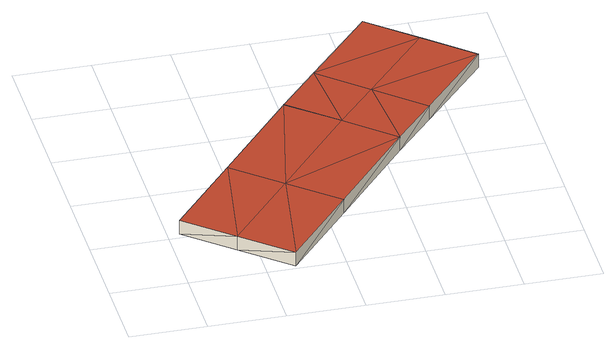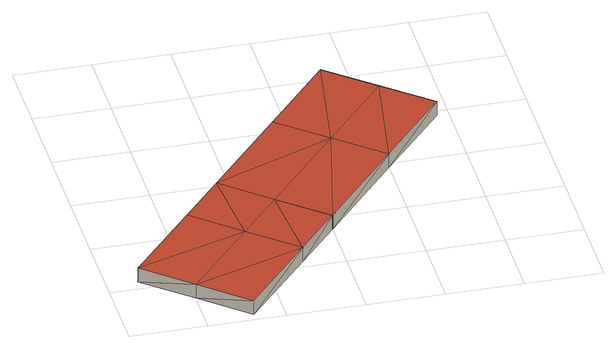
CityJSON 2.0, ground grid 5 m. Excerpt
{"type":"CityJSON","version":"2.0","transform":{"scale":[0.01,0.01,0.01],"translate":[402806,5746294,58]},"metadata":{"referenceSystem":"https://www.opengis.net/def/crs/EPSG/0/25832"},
"CityObjects":{
"building1":{"type":"Building","attributes":{"Geometrietyp2DReferenz":"2000","Gemeindeschluessel":"05515000","function":"53001_1800","roofType":"9999","measuredHeight":1},"geometry":[{"type":"Solid","lod":"2","boundaries":[[[[0,1,2]],[[1,3,2]],[[4,5,0]],[[5,1,0]],[[6,7,4]],[[7,5,4]],[[8,9,6]],[[9,7,6]],[[10,11,8]],[[11,9,8]],[[12,13,10]],[[13,11,10]],[[14,15,12]],[[15,13,12]],[[16,17,14]],[[17,15,14]],[[18,19,16]],[[19,17,16]],[[20,21,18]],[[21,19,18]],[[22,23,20]],[[23,21,20]],[[24,25,22]],[[25,23,22]],[[26,27,24]],[[27,25,24]],[[2,3,26]],[[3,27,26]],[[5,28,1]],[[1,28,3]],[[7,29,28]],[[7,28,5]],[[9,30,7]],[[7,30,29]],[[11,13,30]],[[11,30,9]],[[28,25,3]],[[3,25,27]],[[29,21,23]],[[29,23,25]],[[29,25,28]],[[30,17,19]],[[30,19,29]],[[29,19,21]],[[13,15,17]],[[13,17,30]],[[4,0,31]],[[0,2,31]],[[6,31,32]],[[6,4,31]],[[8,6,33]],[[6,32,33]],[[10,33,12]],[[10,8,33]],[[31,2,24]],[[2,26,24]],[[32,22,20]],[[32,24,22]],[[32,31,24]],[[33,18,16]],[[33,32,18]],[[32,20,18]],[[12,16,14]],[[12,33,16]]]],"semantics":{"surfaces":[{"type":"WallSurface"},{"type":"GroundSurface"},{"type":"RoofSurface"}],"values":[[0,0,0,0,0,0,0,0,0,0,0,0,0,0,0,0,0,0,0,0,0,0,0,0,0,0,0,0,1,1,1,1,1,1,1,1,1,1,1,1,1,1,1,1,1,1,2,2,2,2,2,2,2,2,2,2,2,2,2,2,2,2,2,2]]}}]}
},
"vertices":[
[2298,1913,139],[2298,1913,39],[1996,2175,139],[1996,2175,39],[1867,1415,144],[1867,1415,44],[1609,1117,147],[1609,1117,47],[1110,528,142],[1110,528,42],[685,26,139],[685,26,39],[380,285,139],[380,285,39],[74,543,139],[74,543,39],[500,1046,142],[500,1046,42],[1000,1635,147],[1000,1635,47],[1001,1637,147],[1001,1637,47],[1003,1639,147],[1003,1639,47],[1263,1939,144],[1263,1939,44],[1694,2437,139],[1694,2437,39],[1565,1677,44],[1305,1377,47],[805,787,42],[1565,1677,144],[1305,1377,147],[805,787,142]
]}
